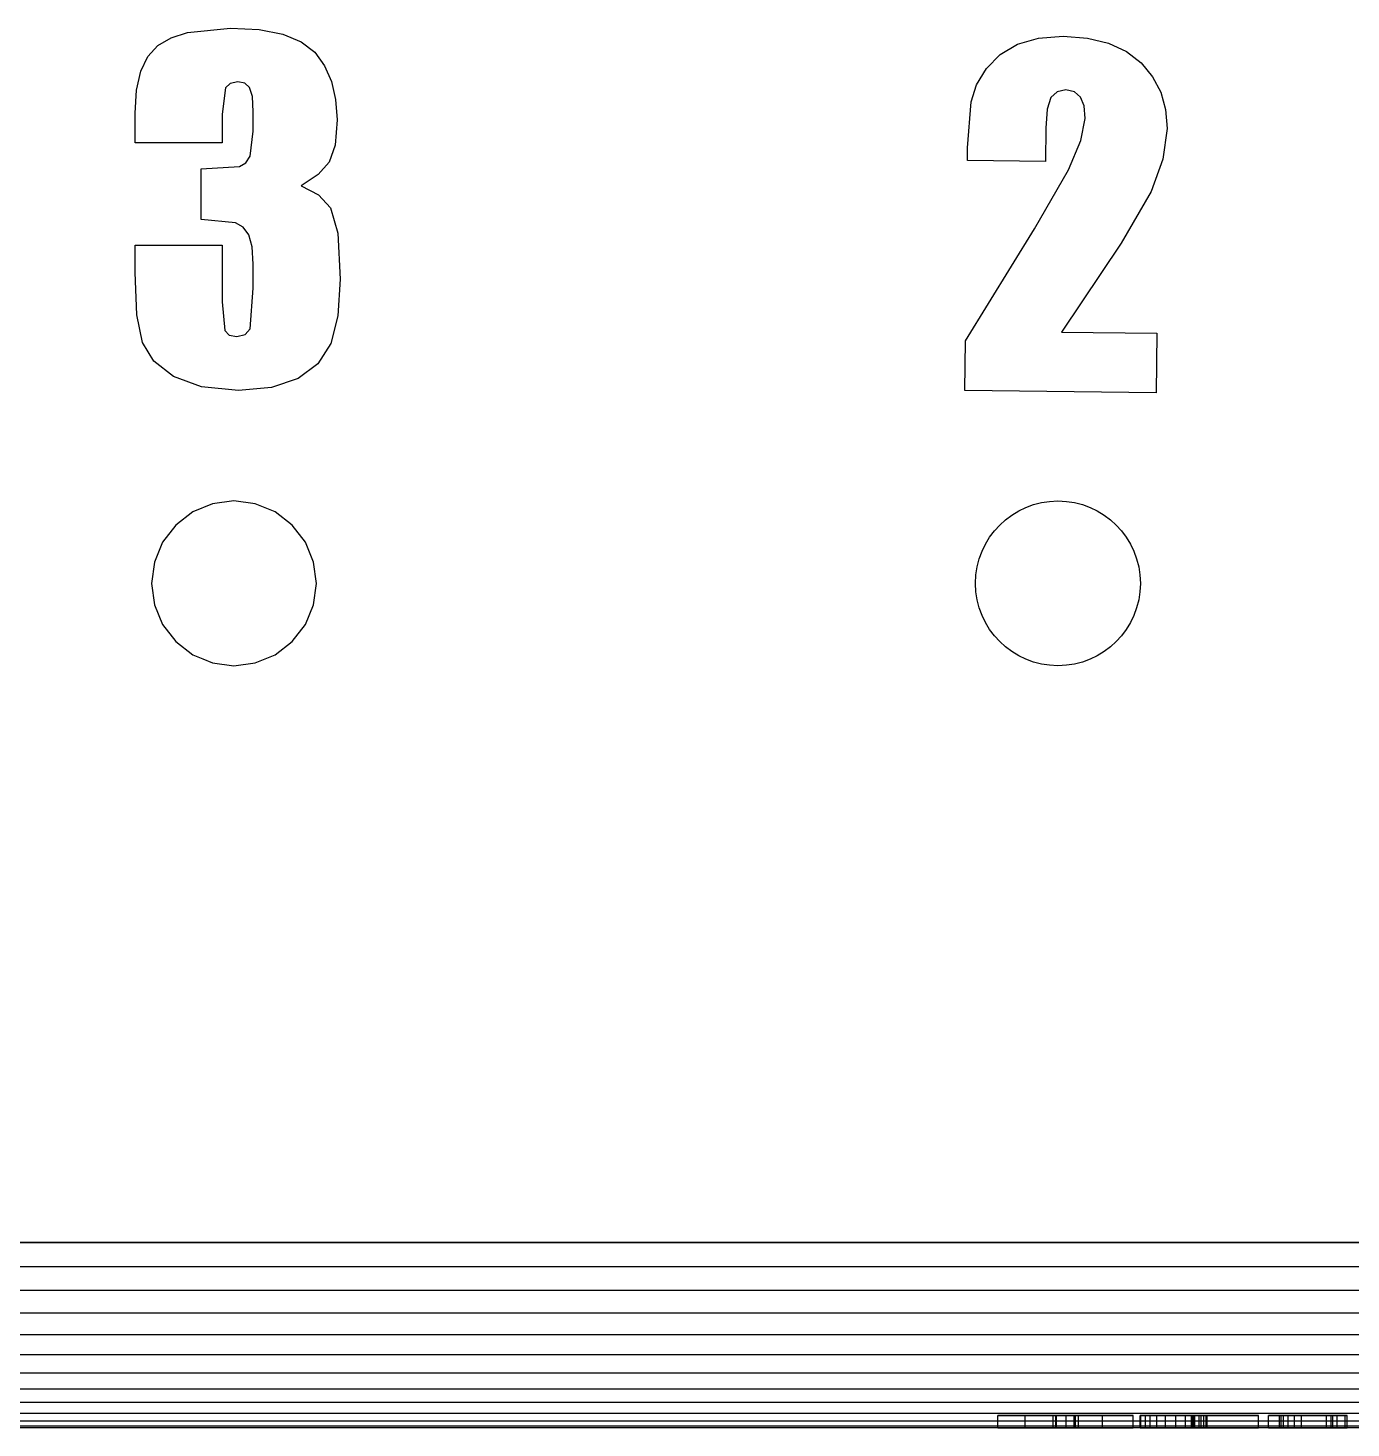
# Model space of a CAD drawing. Header units: millimetres. Extents: x -658 to 1307, y -81 to 472.
# Drawn here: x 629.58 to 661.7, y 308.11 to 342.09 of the extents above; entities that cross this region are included whole.
import ezdxf

# ---------------------------------------------------------------- set-up
doc = ezdxf.new("R2010")
doc.units = ezdxf.units.MM
doc.layers.get('0').update_dxf_attribs({"true_color": 0xffffff})
doc.layers.add('version_135', color=190, linetype='Continuous', true_color=0x9900ff)

# ---------------------------------------------------------------- blocks, each defined once
blk = doc.blocks.new('Group_21')
for p, q in [((38.071, -12.942, 0.001), (39.115, -12.836, 0.001)), ((38.071, -12.942, -0.299), (39.115, -12.836, -0.299)), ((39.115, -12.836, 0.001), (39.809, -12.873, 0.001)), ((39.115, -12.836, -0.299), (39.809, -12.873, -0.299)), ((39.115, -12.836, 0.001), (39.115, -12.836, -0.299)), ((39.809, -12.873, 0.001), (40.382, -12.983, 0.001)), ((39.809, -12.873, -0.299), (40.382, -12.983, -0.299)), ((39.809, -12.873, 0.001), (39.809, -12.873, -0.299)), ((37.354, -13.262, 0.001), (37.672, -13.075, 0.001)), ((37.354, -13.262, -0.299), (37.672, -13.075, -0.299)), ((37.672, -13.075, 0.001), (38.071, -12.942, 0.001)), ((37.672, -13.075, -0.299), (38.071, -12.942, -0.299)), ((37.672, -13.075, 0.001), (37.672, -13.075, -0.299)), ((38.071, -12.942, 0.001), (38.071, -12.942, -0.299)), ((40.382, -12.983, 0.001), (40.834, -13.168, 0.001)), ((40.382, -12.983, -0.299), (40.834, -13.168, -0.299)), ((40.382, -12.983, 0.001), (40.382, -12.983, -0.299)), ((40.834, -13.168, 0.001), (41.164, -13.426, 0.001)), ((40.834, -13.168, -0.299), (41.164, -13.426, -0.299)), ((40.834, -13.168, 0.001), (40.834, -13.168, -0.299)), ((57.798, -13.476, 0), (58.218, -13.228, 0)), ((57.798, -13.476, -0.3), (58.218, -13.228, -0.3)), ((58.218, -13.228, 0), (58.725, -13.081, 0)), ((58.218, -13.228, -0.3), (58.725, -13.081, -0.3)), ((58.218, -13.228, 0), (58.218, -13.228, -0.3)), ((58.725, -13.081, 0), (59.323, -13.037, 0)), ((58.725, -13.081, -0.3), (59.323, -13.037, -0.3)), ((58.725, -13.081, 0), (58.725, -13.081, -0.3)), ((59.323, -13.037, 0), (59.914, -13.083, 0)), ((59.323, -13.037, -0.3), (59.914, -13.083, -0.3)), ((59.323, -13.037, 0), (59.323, -13.037, -0.3)), ((59.914, -13.083, 0), (60.427, -13.206, 0)), ((59.914, -13.083, -0.3), (60.427, -13.206, -0.3)), ((59.914, -13.083, 0), (59.914, -13.083, -0.3)), ((60.427, -13.206, 0), (60.863, -13.407, 0)), ((60.427, -13.206, -0.3), (60.863, -13.407, -0.3)), ((60.427, -13.206, 0), (60.427, -13.206, -0.3)), ((36.938, -13.884, 0.001), (37.111, -13.524, 0.001)), ((36.938, -13.884, -0.299), (37.111, -13.524, -0.299)), ((37.111, -13.524, 0.001), (37.354, -13.262, 0.001)), ((37.111, -13.524, -0.299), (37.354, -13.262, -0.299)), ((37.111, -13.524, 0.001), (37.111, -13.524, -0.299)), ((37.354, -13.262, 0.001), (37.354, -13.262, -0.299)), ((41.164, -13.426, 0.001), (41.399, -13.75, 0.001)), ((41.164, -13.426, -0.299), (41.399, -13.75, -0.299)), ((41.164, -13.426, 0.001), (41.164, -13.426, -0.299)), ((57.464, -13.821, 0), (57.798, -13.476, 0)), ((57.464, -13.821, -0.3), (57.798, -13.476, -0.3)), ((57.798, -13.476, 0), (57.798, -13.476, -0.3)), ((60.863, -13.407, 0), (61.221, -13.684, 0)), ((60.863, -13.407, -0.3), (61.221, -13.684, -0.3)), ((60.863, -13.407, 0), (60.863, -13.407, -0.3)), ((36.834, -14.343, 0.001), (36.938, -13.884, 0.001)), ((36.834, -14.343, -0.299), (36.938, -13.884, -0.299)), ((36.938, -13.884, 0.001), (36.938, -13.884, -0.299)), ((41.399, -13.75, 0.001), (41.568, -14.131, 0.001)), ((41.399, -13.75, -0.299), (41.568, -14.131, -0.299)), ((41.399, -13.75, 0.001), (41.399, -13.75, -0.299)), ((57.225, -14.218, 0), (57.464, -13.821, 0)), ((57.225, -14.218, -0.3), (57.464, -13.821, -0.3)), ((57.464, -13.821, 0), (57.464, -13.821, -0.3)), ((61.221, -13.684, 0), (61.499, -14.02, 0)), ((61.221, -13.684, -0.3), (61.499, -14.02, -0.3)), ((61.221, -13.684, 0), (61.221, -13.684, -0.3)), ((39.108, -14.18, 0.001), (38.992, -14.291, 0.001)), ((39.108, -14.18, -0.299), (38.992, -14.291, -0.299)), ((39.293, -14.142, 0.001), (39.108, -14.18, 0.001)), ((39.293, -14.142, -0.299), (39.108, -14.18, -0.299)), ((39.108, -14.18, 0.001), (39.108, -14.18, -0.299)), ((39.461, -14.178, 0.001), (39.293, -14.142, 0.001)), ((39.461, -14.178, -0.299), (39.293, -14.142, -0.299)), ((39.293, -14.142, 0.001), (39.293, -14.142, -0.299)), ((39.578, -14.283, 0.001), (39.461, -14.178, 0.001)), ((39.578, -14.283, -0.299), (39.461, -14.178, -0.299)), ((39.461, -14.178, 0.001), (39.461, -14.178, -0.299)), ((41.568, -14.131, 0.001), (41.668, -14.57, 0.001)), ((41.568, -14.131, -0.299), (41.668, -14.57, -0.299)), ((41.568, -14.131, 0.001), (41.568, -14.131, -0.299)), ((57.094, -14.624, 0), (57.225, -14.218, 0)), ((57.094, -14.624, -0.3), (57.225, -14.218, -0.3)), ((57.225, -14.218, 0), (57.225, -14.218, -0.3)), ((61.499, -14.02, 0), (61.696, -14.397, 0)), ((61.499, -14.02, -0.3), (61.696, -14.397, -0.3)), ((61.499, -14.02, 0), (61.499, -14.02, -0.3)), ((36.8, -14.9, 0.001), (36.834, -14.343, 0.001)), ((36.8, -14.9, -0.299), (36.834, -14.343, -0.299)), ((36.834, -14.343, 0.001), (36.834, -14.343, -0.299)), ((38.992, -14.291, 0.001), (38.911, -14.926, 0.001)), ((38.992, -14.291, -0.299), (38.911, -14.926, -0.299)), ((38.992, -14.291, 0.001), (38.992, -14.291, -0.299)), ((39.646, -14.5, 0.001), (39.578, -14.283, 0.001)), ((39.646, -14.5, -0.299), (39.578, -14.283, -0.299)), ((39.578, -14.283, 0.001), (39.578, -14.283, -0.299)), ((39.669, -14.869, 0.001), (39.646, -14.5, 0.001)), ((39.669, -14.869, -0.299), (39.646, -14.5, -0.299)), ((39.646, -14.5, 0.001), (39.646, -14.5, -0.299)), ((41.668, -14.57, 0.001), (41.702, -15.066, 0.001)), ((41.668, -14.57, -0.299), (41.702, -15.066, -0.299)), ((41.668, -14.57, 0.001), (41.668, -14.57, -0.299)), ((59.031, -14.524, 0), (58.94, -14.803, 0)), ((59.031, -14.524, -0.3), (58.94, -14.803, -0.3)), ((59.182, -14.384, 0), (59.031, -14.524, 0)), ((59.182, -14.384, -0.3), (59.031, -14.524, -0.3)), ((59.031, -14.524, 0), (59.031, -14.524, -0.3)), ((59.392, -14.34, 0), (59.182, -14.384, 0)), ((59.392, -14.34, -0.3), (59.182, -14.384, -0.3)), ((59.182, -14.384, 0), (59.182, -14.384, -0.3)), ((59.602, -14.384, 0), (59.392, -14.34, 0)), ((59.602, -14.384, -0.3), (59.392, -14.34, -0.3)), ((59.392, -14.34, 0), (59.392, -14.34, -0.3)), ((59.749, -14.514, 0), (59.602, -14.384, 0)), ((59.749, -14.514, -0.3), (59.602, -14.384, -0.3)), ((59.602, -14.384, 0), (59.602, -14.384, -0.3)), ((59.834, -14.728, 0), (59.749, -14.514, 0)), ((59.834, -14.728, -0.3), (59.749, -14.514, -0.3)), ((59.749, -14.514, 0), (59.749, -14.514, -0.3)), ((61.696, -14.397, 0), (61.813, -14.814, 0)), ((61.696, -14.397, -0.3), (61.813, -14.814, -0.3)), ((61.696, -14.397, 0), (61.696, -14.397, -0.3)), ((36.8, -15.621, 0.001), (36.8, -14.9, 0.001)), ((36.8, -15.621, -0.299), (36.8, -14.9, -0.299)), ((36.8, -14.9, 0.001), (36.8, -14.9, -0.299)), ((38.911, -14.926, 0.001), (38.911, -15.621, 0.001)), ((38.911, -14.926, -0.299), (38.911, -15.621, -0.299)), ((38.911, -14.926, 0.001), (38.911, -14.926, -0.299)), ((39.669, -15.339, 0.001), (39.669, -14.869, 0.001)), ((39.669, -15.339, -0.299), (39.669, -14.869, -0.299)), ((39.669, -14.869, 0.001), (39.669, -14.869, -0.299)), ((57.007, -15.744, 0), (57.094, -14.624, 0)), ((57.007, -15.744, -0.3), (57.094, -14.624, -0.3)), ((57.094, -14.624, 0), (57.094, -14.624, -0.3)), ((58.94, -14.803, 0), (58.905, -15.269, 0)), ((58.94, -14.803, -0.3), (58.905, -15.269, -0.3)), ((58.94, -14.803, 0), (58.94, -14.803, -0.3)), ((59.86, -15.03, 0), (59.834, -14.728, 0)), ((59.86, -15.03, -0.3), (59.834, -14.728, -0.3)), ((59.834, -14.728, 0), (59.834, -14.728, -0.3)), ((61.813, -14.814, 0), (61.848, -15.272, 0)), ((61.813, -14.814, -0.3), (61.848, -15.272, -0.3)), ((61.813, -14.814, 0), (61.813, -14.814, -0.3)), ((41.702, -15.066, 0.001), (41.654, -15.678, 0.001)), ((41.702, -15.066, -0.299), (41.654, -15.678, -0.299)), ((41.702, -15.066, 0.001), (41.702, -15.066, -0.299)), ((58.905, -15.269, 0), (58.896, -16.074, 0)), ((58.905, -15.269, -0.3), (58.896, -16.074, -0.3)), ((58.905, -15.269, 0), (58.905, -15.269, -0.3)), ((59.757, -15.566, 0), (59.86, -15.03, 0)), ((59.757, -15.566, -0.3), (59.86, -15.03, -0.3)), ((59.86, -15.03, 0), (59.86, -15.03, -0.3)), ((61.848, -15.272, 0), (61.748, -16.019, 0)), ((61.848, -15.272, -0.3), (61.748, -16.019, -0.3)), ((61.848, -15.272, 0), (61.848, -15.272, -0.3)), ((38.911, -15.621, 0.001), (36.8, -15.621, 0.001)), ((38.911, -15.621, -0.299), (36.8, -15.621, -0.299)), ((36.8, -15.621, 0.001), (36.8, -15.621, -0.299)), ((38.911, -15.621, 0.001), (38.911, -15.621, -0.299)), ((39.591, -15.945, 0.001), (39.669, -15.339, 0.001)), ((39.591, -15.945, -0.299), (39.669, -15.339, -0.299)), ((39.669, -15.339, 0.001), (39.669, -15.339, -0.299)), ((59.456, -16.277, 0), (59.757, -15.566, 0)), ((59.456, -16.277, -0.3), (59.757, -15.566, -0.3)), ((59.757, -15.566, 0), (59.757, -15.566, -0.3)), ((39.487, -16.105, 0.001), (39.591, -15.945, 0.001)), ((39.487, -16.105, -0.299), (39.591, -15.945, -0.299)), ((39.591, -15.945, 0.001), (39.591, -15.945, -0.299)), ((41.654, -15.678, 0.001), (41.509, -16.092, 0.001)), ((41.654, -15.678, -0.299), (41.509, -16.092, -0.299)), ((41.654, -15.678, 0.001), (41.654, -15.678, -0.299)), ((57.004, -16.052, 0), (57.007, -15.744, 0)), ((57.004, -16.052, -0.3), (57.007, -15.744, -0.3)), ((57.007, -15.744, 0), (57.007, -15.744, -0.3)), ((38.404, -16.254, 0.001), (39.335, -16.196, 0.001)), ((38.404, -16.254, -0.299), (39.335, -16.196, -0.299)), ((38.404, -17.482, 0.001), (38.404, -16.254, 0.001)), ((38.404, -17.482, -0.299), (38.404, -16.254, -0.299)), ((38.404, -16.254, 0.001), (38.404, -16.254, -0.299)), ((39.335, -16.196, 0.001), (39.487, -16.105, 0.001)), ((39.335, -16.196, -0.299), (39.487, -16.105, -0.299)), ((39.335, -16.196, 0.001), (39.335, -16.196, -0.299)), ((39.487, -16.105, 0.001), (39.487, -16.105, -0.299)), ((41.509, -16.092, 0.001), (41.242, -16.394, 0.001)), ((41.509, -16.092, -0.299), (41.242, -16.394, -0.299)), ((41.509, -16.092, 0.001), (41.509, -16.092, -0.299)), ((58.896, -16.074, 0), (57.004, -16.052, 0)), ((58.896, -16.074, -0.3), (57.004, -16.052, -0.3)), ((57.004, -16.052, 0), (57.004, -16.052, -0.3)), ((58.896, -16.074, 0), (58.896, -16.074, -0.3)), ((59.456, -16.277, 0), (59.456, -16.277, -0.3)), ((61.748, -16.019, 0), (61.466, -16.805, 0)), ((61.748, -16.019, -0.3), (61.466, -16.805, -0.3)), ((61.748, -16.019, 0), (61.748, -16.019, -0.3)), ((41.242, -16.394, 0.001), (40.829, -16.669, 0.001)), ((41.242, -16.394, -0.299), (40.829, -16.669, -0.299)), ((41.242, -16.394, 0.001), (41.242, -16.394, -0.299)), ((40.829, -16.669, 0.001), (41.249, -16.883, 0.001)), ((40.829, -16.669, -0.299), (41.249, -16.883, -0.299)), ((40.829, -16.669, 0.001), (40.829, -16.669, -0.299)), ((41.249, -16.883, 0.001), (41.545, -17.2, 0.001)), ((41.249, -16.883, -0.299), (41.545, -17.2, -0.299)), ((41.249, -16.883, 0.001), (41.249, -16.883, -0.299)), ((61.466, -16.805, 0), (61.466, -16.805, -0.3)), ((41.545, -17.2, 0.001), (41.722, -17.816, 0.001)), ((41.545, -17.2, -0.299), (41.722, -17.816, -0.299)), ((41.545, -17.2, 0.001), (41.545, -17.2, -0.299)), ((39.235, -17.563, 0.001), (38.404, -17.482, 0.001)), ((39.235, -17.563, -0.299), (38.404, -17.482, -0.299)), ((38.404, -17.482, 0.001), (38.404, -17.482, -0.299)), ((39.423, -17.672, 0.001), (39.235, -17.563, 0.001)), ((39.423, -17.672, -0.299), (39.235, -17.563, -0.299)), ((39.235, -17.563, 0.001), (39.235, -17.563, -0.299)), ((39.559, -17.858, 0.001), (39.423, -17.672, 0.001)), ((39.559, -17.858, -0.299), (39.423, -17.672, -0.299)), ((39.423, -17.672, 0.001), (39.423, -17.672, -0.299)), ((39.642, -18.148, 0.001), (39.559, -17.858, 0.001)), ((39.642, -18.148, -0.299), (39.559, -17.858, -0.299)), ((39.559, -17.858, 0.001), (39.559, -17.858, -0.299)), ((41.722, -17.816, 0.001), (41.781, -18.928, 0.001)), ((41.722, -17.816, -0.299), (41.781, -18.928, -0.299)), ((41.722, -17.816, 0.001), (41.722, -17.816, -0.299)), ((58.632, -17.713, 0), (58.632, -17.713, -0.3)), ((36.8, -18.773, 0.001), (36.8, -18.104, 0.001)), ((36.8, -18.104, 0.001), (38.911, -18.104, 0.001)), ((36.8, -18.773, -0.299), (36.8, -18.104, -0.299)), ((36.8, -18.104, -0.299), (38.911, -18.104, -0.299)), ((36.8, -18.104, 0.001), (36.8, -18.104, -0.299)), ((38.911, -18.104, 0.001), (38.911, -19.479, 0.001)), ((38.911, -18.104, -0.299), (38.911, -19.479, -0.299)), ((38.911, -18.104, 0.001), (38.911, -18.104, -0.299)), ((39.669, -18.569, 0.001), (39.642, -18.148, 0.001)), ((39.669, -18.569, -0.299), (39.642, -18.148, -0.299)), ((39.642, -18.148, 0.001), (39.642, -18.148, -0.299)), ((60.735, -18.061, 0), (60.735, -18.061, -0.3)), ((39.669, -19.154, 0.001), (39.669, -18.569, 0.001)), ((39.669, -19.154, -0.299), (39.669, -18.569, -0.299)), ((39.669, -18.569, 0.001), (39.669, -18.569, -0.299)), ((36.845, -19.801, 0.001), (36.8, -18.773, 0.001)), ((36.845, -19.801, -0.299), (36.8, -18.773, -0.299)), ((36.8, -18.773, 0.001), (36.8, -18.773, -0.299)), ((41.781, -18.928, 0.001), (41.723, -19.824, 0.001)), ((41.781, -18.928, -0.299), (41.723, -19.824, -0.299)), ((41.781, -18.928, 0.001), (41.781, -18.928, -0.299)), ((39.591, -20.137, 0.001), (39.669, -19.154, 0.001)), ((39.591, -20.137, -0.299), (39.669, -19.154, -0.299)), ((39.669, -19.154, 0.001), (39.669, -19.154, -0.299)), ((38.911, -19.479, 0.001), (38.977, -20.176, 0.001)), ((38.911, -19.479, -0.299), (38.977, -20.176, -0.299)), ((38.911, -19.479, 0.001), (38.911, -19.479, -0.299)), ((36.98, -20.469, 0.001), (36.845, -19.801, 0.001)), ((36.98, -20.469, -0.299), (36.845, -19.801, -0.299)), ((36.845, -19.801, 0.001), (36.845, -19.801, -0.299)), ((41.723, -19.824, 0.001), (41.551, -20.494, 0.001)), ((41.723, -19.824, -0.299), (41.551, -20.494, -0.299)), ((41.723, -19.824, 0.001), (41.723, -19.824, -0.299)), ((38.977, -20.176, 0.001), (39.082, -20.288, 0.001)), ((38.977, -20.176, -0.299), (39.082, -20.288, -0.299)), ((38.977, -20.176, 0.001), (38.977, -20.176, -0.299)), ((39.082, -20.288, 0.001), (39.267, -20.325, 0.001)), ((39.082, -20.288, -0.299), (39.267, -20.325, -0.299)), ((39.082, -20.288, 0.001), (39.082, -20.288, -0.299)), ((39.267, -20.325, 0.001), (39.47, -20.278, 0.001)), ((39.267, -20.325, -0.299), (39.47, -20.278, -0.299)), ((39.267, -20.325, 0.001), (39.267, -20.325, -0.299)), ((39.47, -20.278, 0.001), (39.591, -20.137, 0.001)), ((39.47, -20.278, -0.299), (39.591, -20.137, -0.299)), ((39.47, -20.278, 0.001), (39.47, -20.278, -0.299)), ((39.591, -20.137, 0.001), (39.591, -20.137, -0.299)), ((59.286, -20.218, 0), (61.602, -20.245, 0)), ((59.286, -20.218, -0.3), (61.602, -20.245, -0.3)), ((59.286, -20.218, 0), (59.286, -20.218, -0.3)), ((61.602, -20.245, 0), (61.585, -21.688, 0)), ((61.602, -20.245, -0.3), (61.585, -21.688, -0.3)), ((61.602, -20.245, 0), (61.602, -20.245, -0.3)), ((37.258, -20.92, 0.001), (36.98, -20.469, 0.001)), ((37.258, -20.92, -0.299), (36.98, -20.469, -0.299)), ((36.98, -20.469, 0.001), (36.98, -20.469, -0.299)), ((41.551, -20.494, 0.001), (41.237, -20.985, 0.001)), ((41.551, -20.494, -0.299), (41.237, -20.985, -0.299)), ((41.551, -20.494, 0.001), (41.551, -20.494, -0.299)), ((56.939, -21.634, 0), (56.954, -20.427, 0)), ((56.939, -21.634, -0.3), (56.954, -20.427, -0.3)), ((56.954, -20.427, 0), (56.954, -20.427, -0.3)), ((37.733, -21.295, 0.001), (37.258, -20.92, 0.001)), ((37.733, -21.295, -0.299), (37.258, -20.92, -0.299)), ((37.258, -20.92, 0.001), (37.258, -20.92, -0.299)), ((41.237, -20.985, 0.001), (40.756, -21.342, 0.001)), ((41.237, -20.985, -0.299), (40.756, -21.342, -0.299)), ((41.237, -20.985, 0.001), (41.237, -20.985, -0.299)), ((38.413, -21.548, 0.001), (37.733, -21.295, 0.001)), ((38.413, -21.548, -0.299), (37.733, -21.295, -0.299)), ((37.733, -21.295, 0.001), (37.733, -21.295, -0.299)), ((40.756, -21.342, 0.001), (40.112, -21.559, 0.001)), ((40.756, -21.342, -0.299), (40.112, -21.559, -0.299)), ((40.756, -21.342, 0.001), (40.756, -21.342, -0.299)), ((39.308, -21.632, 0.001), (38.413, -21.548, 0.001)), ((39.308, -21.632, -0.299), (38.413, -21.548, -0.299)), ((38.413, -21.548, 0.001), (38.413, -21.548, -0.299)), ((40.112, -21.559, 0.001), (39.308, -21.632, 0.001)), ((40.112, -21.559, -0.299), (39.308, -21.632, -0.299)), ((39.308, -21.632, 0.001), (39.308, -21.632, -0.299)), ((40.112, -21.559, 0.001), (40.112, -21.559, -0.299)), ((61.585, -21.688, 0), (56.939, -21.634, 0)), ((61.585, -21.688, -0.3), (56.939, -21.634, -0.3)), ((56.939, -21.634, 0), (56.939, -21.634, -0.3)), ((61.585, -21.688, 0), (61.585, -21.688, -0.3)), ((38.682, -24.383, 0.001), (38.682, -24.383, -4.499)), ((39.2, -24.314, 0.001), (39.2, -24.314, -4.499)), ((39.718, -24.383, 0.001), (39.718, -24.383, -4.499)), ((58.682, -24.383, 0.001), (58.682, -24.383, -4.499)), ((59.2, -24.314, 0.001), (59.2, -24.314, -4.499)), ((59.718, -24.383, 0.001), (59.718, -24.383, -4.499)), ((38.2, -24.582, 0.001), (38.2, -24.582, -4.499)), ((39.96, -24.483, 0.001), (39.96, -24.483, -4.499)), ((40.2, -24.582, 0.001), (40.2, -24.582, -4.499)), ((58.2, -24.582, 0.001), (58.2, -24.582, -4.499)), ((60.2, -24.582, 0.001), (60.2, -24.582, -4.499)), ((37.786, -24.9, 0.001), (37.786, -24.9, -4.499)), ((40.614, -24.9, 0.001), (40.614, -24.9, -4.499)), ((57.786, -24.9, 0.001), (57.786, -24.9, -4.499)), ((60.614, -24.9, 0.001), (60.614, -24.9, -4.499)), ((37.468, -25.314, 0.001), (37.468, -25.314, -4.499)), ((40.932, -25.314, 0.001), (40.932, -25.314, -4.499)), ((57.468, -25.314, 0.001), (57.468, -25.314, -4.499)), ((60.932, -25.314, 0.001), (60.932, -25.314, -4.499)), ((37.268, -25.797, 0.001), (37.268, -25.797, -4.499)), ((41.132, -25.797, 0.001), (41.132, -25.797, -4.499)), ((57.268, -25.797, 0.001), (57.268, -25.797, -4.499)), ((61.132, -25.797, 0.001), (61.132, -25.797, -4.499)), ((37.2, -26.314, 0.001), (37.2, -26.314, -4.499)), ((41.2, -26.314, 0.001), (41.2, -26.314, -4.499)), ((57.2, -26.314, 0.001), (57.2, -26.314, -4.499)), ((61.2, -26.314, 0.001), (61.2, -26.314, -4.499)), ((37.268, -26.832, 0.001), (37.268, -26.832, -4.499)), ((41.132, -26.832, 0.001), (41.132, -26.832, -4.499)), ((57.268, -26.832, 0.001), (57.268, -26.832, -4.499)), ((61.132, -26.832, 0.001), (61.132, -26.832, -4.499)), ((37.468, -27.314, 0.001), (37.468, -27.314, -4.499)), ((40.932, -27.314, 0.001), (40.932, -27.314, -4.499)), ((57.468, -27.314, 0.001), (57.468, -27.314, -4.499)), ((60.932, -27.314, 0.001), (60.932, -27.314, -4.499)), ((37.786, -27.729, 0.001), (37.786, -27.729, -4.499)), ((40.614, -27.729, 0.001), (40.614, -27.729, -4.499)), ((57.786, -27.729, 0.001), (57.786, -27.729, -4.499)), ((60.614, -27.729, 0.001), (60.614, -27.729, -4.499)), ((38.2, -28.046, 0.001), (38.2, -28.046, -4.499)), ((38.44, -28.146, 0.001), (38.44, -28.146, -4.499)), ((40.2, -28.046, 0.001), (40.2, -28.046, -4.499)), ((58.2, -28.046, 0.001), (58.2, -28.046, -4.499)), ((60.2, -28.046, 0.001), (60.2, -28.046, -4.499)), ((38.682, -28.246, 0.001), (38.682, -28.246, -4.499)), ((39.2, -28.314, 0.001), (39.2, -28.314, -4.499)), ((39.718, -28.246, 0.001), (39.718, -28.246, -4.499)), ((58.682, -28.246, 0.001), (58.682, -28.246, -4.499)), ((59.2, -28.314, 0.001), (59.2, -28.314, -4.499)), ((59.718, -28.246, 0.001), (59.718, -28.246, -4.499)), ((-20.8, -42.314, -4.5), (97.2, -42.314, -4.5)), ((97.2, -42.314, 0), (-20.8, -42.314, 0)), ((94.2, -42.314, -34.5), (-17.8, -42.314, -34.499)), ((97.2, -42.9, -0.044), (-20.8, -42.9, -0.043)), ((97.2, -43.475, -0.163), (-20.8, -43.475, -0.162)), ((97.2, -44.03, -0.354), (-20.8, -44.03, -0.354)), ((97.2, -44.555, -0.616), (-20.8, -44.555, -0.616)), ((97.2, -45.042, -0.944), (-20.8, -45.042, -0.943)), ((97.2, -45.484, -1.331), (-20.8, -45.484, -1.331)), ((97.2, -45.871, -1.772), (-20.8, -45.871, -1.772)), ((97.2, -46.198, -2.259), (-20.8, -46.198, -2.259)), ((97.2, -46.46, -2.785), (-20.8, -46.46, -2.784)), ((59.086, -46.514, -30.107), (57.742, -46.514, -30.107)), ((57.742, -46.514, -30.107), (58.405, -46.514, -25.107)), ((57.742, -46.814, -30.107), (57.742, -46.514, -30.107)), ((58.405, -46.514, -25.107), (60.284, -46.514, -25.107)), ((58.405, -46.814, -25.107), (58.405, -46.514, -25.107)), ((59.164, -46.514, -29.208), (59.086, -46.514, -30.107)), ((59.086, -46.814, -30.107), (59.086, -46.514, -30.107)), ((59.148, -46.514, -28.322), (59.595, -46.514, -28.322)), ((59.397, -46.514, -26.222), (59.148, -46.514, -28.322)), ((59.148, -46.814, -28.322), (59.148, -46.514, -28.322)), ((59.629, -46.514, -29.208), (59.164, -46.514, -29.208)), ((59.164, -46.814, -29.208), (59.164, -46.514, -29.208)), ((59.595, -46.514, -28.322), (59.397, -46.514, -26.222)), ((59.397, -46.814, -26.222), (59.397, -46.514, -26.222)), ((59.595, -46.814, -28.322), (59.595, -46.514, -28.322)), ((59.699, -46.514, -30.107), (59.629, -46.514, -29.208)), ((59.629, -46.814, -29.208), (59.629, -46.514, -29.208)), ((61.028, -46.514, -30.107), (59.699, -46.514, -30.107)), ((59.699, -46.814, -30.107), (59.699, -46.514, -30.107)), ((60.284, -46.514, -25.107), (61.028, -46.514, -30.107)), ((60.284, -46.814, -25.107), (60.284, -46.514, -25.107)), ((61.028, -46.814, -30.107), (61.028, -46.514, -30.107)), ((61.193, -46.514, -26.009), (62.441, -46.514, -26.009)), ((61.193, -46.814, -28.773), (61.193, -46.514, -28.773)), ((61.193, -46.814, -26.009), (61.193, -46.514, -26.009)), ((61.324, -46.514, -29.82), (61.215, -46.514, -29.478)), ((61.215, -46.814, -29.478), (61.215, -46.514, -29.478)), ((61.437, -46.514, -29.967), (61.324, -46.514, -29.82)), ((61.324, -46.814, -29.82), (61.324, -46.514, -29.82)), ((61.598, -46.514, -30.082), (61.437, -46.514, -29.967)), ((61.437, -46.814, -29.967), (61.437, -46.514, -29.967)), ((61.807, -46.514, -30.156), (61.598, -46.514, -30.082)), ((61.598, -46.814, -30.082), (61.598, -46.514, -30.082)), ((62.064, -46.514, -30.181), (61.807, -46.514, -30.156)), ((61.807, -46.814, -30.156), (61.807, -46.514, -30.156)), ((62.297, -46.514, -30.155), (62.064, -46.514, -30.181)), ((62.064, -46.814, -30.181), (62.064, -46.514, -30.181)), ((62.501, -46.514, -30.077), (62.297, -46.514, -30.155)), ((62.297, -46.814, -30.155), (62.297, -46.514, -30.155)), ((62.441, -46.814, -28.797), (62.441, -46.514, -28.797)), ((62.441, -46.814, -26.009), (62.441, -46.514, -26.009)), ((62.47, -46.514, -29.366), (62.524, -46.514, -29.433)), ((62.47, -46.814, -29.366), (62.47, -46.514, -29.366)), ((62.676, -46.514, -29.948), (62.501, -46.514, -30.077)), ((62.501, -46.814, -30.077), (62.501, -46.514, -30.077)), ((62.524, -46.514, -29.433), (62.629, -46.514, -29.455)), ((62.524, -46.814, -29.433), (62.524, -46.514, -29.433)), ((62.629, -46.514, -29.455), (62.74, -46.514, -29.432)), ((62.629, -46.814, -29.455), (62.629, -46.514, -29.455)), ((62.821, -46.514, -29.766), (62.676, -46.514, -29.948)), ((62.676, -46.814, -29.948), (62.676, -46.514, -29.948)), ((62.74, -46.514, -29.432), (62.794, -46.514, -29.363)), ((62.74, -46.814, -29.432), (62.74, -46.514, -29.432)), ((62.794, -46.814, -29.363), (62.794, -46.514, -29.363)), ((62.799, -46.514, -30.107), (62.821, -46.514, -29.766)), ((64.068, -46.514, -30.107), (62.799, -46.514, -30.107)), ((62.799, -46.814, -30.107), (62.799, -46.514, -30.107)), ((62.821, -46.814, -29.766), (62.821, -46.514, -29.766)), ((62.821, -46.514, -26.009), (64.068, -46.514, -26.009)), ((62.821, -46.814, -28.767), (62.821, -46.514, -28.767)), ((62.821, -46.814, -26.009), (62.821, -46.514, -26.009)), ((64.068, -46.514, -26.009), (64.068, -46.514, -30.107)), ((64.068, -46.814, -30.107), (64.068, -46.514, -30.107)), ((64.068, -46.814, -26.009), (64.068, -46.514, -26.009)), ((64.312, -46.814, -26.756), (64.312, -46.514, -26.756)), ((64.581, -46.514, -26.756), (64.312, -46.514, -26.756)), ((64.312, -46.514, -26.107), (64.581, -46.514, -26.107)), ((64.312, -46.814, -26.107), (64.312, -46.514, -26.107)), ((64.312, -46.514, -26.756), (64.312, -46.514, -26.107)), ((64.581, -46.814, -26.756), (64.581, -46.514, -26.756)), ((64.581, -46.814, -25.462), (64.581, -46.514, -25.462)), ((64.581, -46.514, -26.107), (64.581, -46.514, -25.462)), ((64.581, -46.814, -26.107), (64.581, -46.514, -26.107)), ((64.581, -46.514, -25.462), (65.832, -46.514, -25.462)), ((64.581, -46.814, -28.838), (64.581, -46.514, -28.838)), ((64.615, -46.814, -29.614), (64.615, -46.514, -29.614)), ((64.675, -46.514, -29.77), (64.615, -46.514, -29.614)), ((64.788, -46.514, -29.908), (64.675, -46.514, -29.77)), ((64.675, -46.814, -29.77), (64.675, -46.514, -29.77)), ((64.938, -46.514, -30.013), (64.788, -46.514, -29.908)), ((64.788, -46.814, -29.908), (64.788, -46.514, -29.908)), ((65.109, -46.514, -30.071), (64.938, -46.514, -30.013)), ((64.938, -46.814, -30.013), (64.938, -46.514, -30.013)), ((65.717, -46.514, -30.107), (65.109, -46.514, -30.071)), ((65.109, -46.814, -30.071), (65.109, -46.514, -30.071)), ((65.717, -46.814, -30.107), (65.717, -46.514, -30.107)), ((66.221, -46.514, -30.107), (65.717, -46.514, -30.107)), ((65.832, -46.814, -25.462), (65.832, -46.514, -25.462)), ((65.832, -46.514, -26.107), (66.168, -46.514, -26.107)), ((65.832, -46.814, -26.107), (65.832, -46.514, -26.107)), ((65.832, -46.514, -25.462), (65.832, -46.514, -26.107)), ((66.168, -46.514, -26.756), (65.832, -46.514, -26.756)), ((65.832, -46.814, -26.756), (65.832, -46.514, -26.756)), ((65.832, -46.814, -28.949), (65.832, -46.514, -28.949)), ((65.873, -46.514, -29.4), (65.981, -46.514, -29.434)), ((65.873, -46.814, -29.4), (65.873, -46.514, -29.4)), ((65.981, -46.514, -29.434), (66.221, -46.514, -29.446)), ((65.981, -46.814, -29.434), (65.981, -46.514, -29.434)), ((66.168, -46.814, -26.107), (66.168, -46.514, -26.107)), ((66.168, -46.514, -26.107), (66.168, -46.514, -26.756)), ((66.168, -46.814, -26.756), (66.168, -46.514, -26.756)), ((66.221, -46.814, -30.107), (66.221, -46.514, -30.107)), ((66.221, -46.514, -29.446), (66.221, -46.514, -30.107)), ((66.221, -46.814, -29.446), (66.221, -46.514, -29.446)), ((97.2, -46.652, -3.34), (-20.8, -46.652, -3.339)), ((97.2, -46.771, -3.915), (-20.8, -46.771, -3.914)), ((97.2, -46.814, -4.5), (-20.8, -46.814, -4.499)), ((94.2, -46.814, -34.5), (-17.8, -46.814, -34.499)), ((59.086, -46.814, -30.107), (57.742, -46.814, -30.107)), ((57.742, -46.814, -30.107), (58.405, -46.814, -25.107)), ((58.405, -46.814, -25.107), (60.284, -46.814, -25.107)), ((59.164, -46.814, -29.208), (59.086, -46.814, -30.107)), ((59.148, -46.814, -28.322), (59.595, -46.814, -28.322)), ((59.397, -46.814, -26.222), (59.148, -46.814, -28.322)), ((59.629, -46.814, -29.208), (59.164, -46.814, -29.208)), ((59.595, -46.814, -28.322), (59.397, -46.814, -26.222)), ((59.699, -46.814, -30.107), (59.629, -46.814, -29.208)), ((61.028, -46.814, -30.107), (59.699, -46.814, -30.107)), ((60.284, -46.814, -25.107), (61.028, -46.814, -30.107)), ((61.193, -46.814, -26.009), (62.441, -46.814, -26.009)), ((61.324, -46.814, -29.82), (61.215, -46.814, -29.478)), ((61.437, -46.814, -29.967), (61.324, -46.814, -29.82)), ((61.598, -46.814, -30.082), (61.437, -46.814, -29.967)), ((61.807, -46.814, -30.156), (61.598, -46.814, -30.082)), ((62.064, -46.814, -30.181), (61.807, -46.814, -30.156)), ((62.297, -46.814, -30.155), (62.064, -46.814, -30.181)), ((62.501, -46.814, -30.077), (62.297, -46.814, -30.155)), ((62.47, -46.814, -29.366), (62.524, -46.814, -29.433)), ((62.676, -46.814, -29.948), (62.501, -46.814, -30.077)), ((62.524, -46.814, -29.433), (62.629, -46.814, -29.455)), ((62.629, -46.814, -29.455), (62.74, -46.814, -29.432)), ((62.821, -46.814, -29.766), (62.676, -46.814, -29.948)), ((62.74, -46.814, -29.432), (62.794, -46.814, -29.363)), ((62.799, -46.814, -30.107), (62.821, -46.814, -29.766)), ((64.068, -46.814, -30.107), (62.799, -46.814, -30.107)), ((62.821, -46.814, -26.009), (64.068, -46.814, -26.009)), ((64.068, -46.814, -26.009), (64.068, -46.814, -30.107)), ((64.581, -46.814, -26.756), (64.312, -46.814, -26.756)), ((64.312, -46.814, -26.107), (64.581, -46.814, -26.107)), ((64.312, -46.814, -26.756), (64.312, -46.814, -26.107)), ((64.581, -46.814, -26.107), (64.581, -46.814, -25.462)), ((64.581, -46.814, -25.462), (65.832, -46.814, -25.462)), ((64.675, -46.814, -29.77), (64.615, -46.814, -29.614)), ((64.788, -46.814, -29.908), (64.675, -46.814, -29.77)), ((64.938, -46.814, -30.013), (64.788, -46.814, -29.908)), ((65.109, -46.814, -30.071), (64.938, -46.814, -30.013)), ((65.717, -46.814, -30.107), (65.109, -46.814, -30.071)), ((66.221, -46.814, -30.107), (65.717, -46.814, -30.107)), ((65.832, -46.814, -25.462), (65.832, -46.814, -26.107)), ((65.832, -46.814, -26.107), (66.168, -46.814, -26.107)), ((66.168, -46.814, -26.756), (65.832, -46.814, -26.756)), ((65.873, -46.814, -29.4), (65.981, -46.814, -29.434)), ((65.981, -46.814, -29.434), (66.221, -46.814, -29.446)), ((66.168, -46.814, -26.107), (66.168, -46.814, -26.756)), ((66.221, -46.814, -29.446), (66.221, -46.814, -30.107))]:
    blk.add_line(p, q)
for points in [[(56.954, -20.427, 0), (58.632, -17.713, 0), (59.456, -16.277, 0)], [(56.954, -20.427, -0.3), (58.632, -17.713, -0.3), (59.456, -16.277, -0.3)], [(61.466, -16.805, 0), (60.735, -18.061, 0), (59.286, -20.218, 0)], [(61.466, -16.805, -0.3), (60.735, -18.061, -0.3), (59.286, -20.218, -0.3)], [(61.215, -46.514, -29.478), (61.193, -46.514, -28.773), (61.193, -46.514, -26.009)], [(62.441, -46.514, -26.009), (62.441, -46.514, -28.797), (62.47, -46.514, -29.366)], [(62.794, -46.514, -29.363), (62.821, -46.514, -28.767), (62.821, -46.514, -26.009)], [(64.615, -46.514, -29.614), (64.581, -46.514, -28.838), (64.581, -46.514, -26.756)], [(65.832, -46.514, -26.756), (65.832, -46.514, -28.949), (65.873, -46.514, -29.4)], [(61.215, -46.814, -29.478), (61.193, -46.814, -28.773), (61.193, -46.814, -26.009)], [(62.441, -46.814, -26.009), (62.441, -46.814, -28.797), (62.47, -46.814, -29.366)], [(62.794, -46.814, -29.363), (62.821, -46.814, -28.767), (62.821, -46.814, -26.009)], [(64.615, -46.814, -29.614), (64.581, -46.814, -28.838), (64.581, -46.814, -26.756)], [(65.832, -46.814, -26.756), (65.832, -46.814, -28.949), (65.873, -46.814, -29.4)]]:
    blk.add_polyline3d(points)
for points in [[(41.2, -26.314, 0.001), (41.132, -25.797, 0.001), (40.932, -25.314, 0.001), (40.614, -24.9, 0.001), (40.2, -24.582, 0.001), (39.96, -24.483, 0.001), (39.718, -24.383, 0.001), (39.2, -24.314, 0.001), (38.682, -24.383, 0.001), (38.2, -24.582, 0.001), (37.786, -24.9, 0.001), (37.468, -25.314, 0.001), (37.268, -25.797, 0.001), (37.2, -26.314, 0.001), (37.268, -26.832, 0.001), (37.468, -27.314, 0.001), (37.786, -27.729, 0.001), (38.2, -28.046, 0.001), (38.44, -28.146, 0.001), (38.682, -28.246, 0.001), (39.2, -28.314, 0.001), (39.718, -28.246, 0.001), (40.2, -28.046, 0.001), (40.614, -27.729, 0.001), (40.932, -27.314, 0.001), (41.132, -26.832, 0.001), (41.2, -26.314, 0.001)], [(39.96, -24.483, -4.499), (39.718, -24.383, -4.499), (39.2, -24.314, -4.499), (38.682, -24.383, -4.499), (38.2, -24.582, -4.499), (37.786, -24.9, -4.499), (37.468, -25.314, -4.499), (37.268, -25.797, -4.499), (37.2, -26.314, -4.499), (37.268, -26.832, -4.499), (37.468, -27.314, -4.499), (37.786, -27.729, -4.499), (38.2, -28.046, -4.499), (38.44, -28.146, -4.499), (38.682, -28.246, -4.499), (39.2, -28.314, -4.499), (39.718, -28.246, -4.499), (40.2, -28.046, -4.499), (40.614, -27.729, -4.499), (40.932, -27.314, -4.499), (41.132, -26.832, -4.499), (41.2, -26.314, -4.499), (41.132, -25.797, -4.499), (40.932, -25.314, -4.499), (40.614, -24.9, -4.499), (40.2, -24.582, -4.499), (39.96, -24.483, -4.499)]]:
    blk.add_polyline3d(points, close=True)
for centre in [(59.2, -26.314, 0.001), (59.2, -26.314, -4.499)]:
    blk.add_circle(centre, 2)

msp = doc.modelspace()

# ---------------------------------------------------------------- block references
at = {"layer": 'version_135'}
msp.add_blockref('Group_21', (595.385, 354.922, 0.001), dxfattribs=at)

doc.saveas('drawing.dxf')
